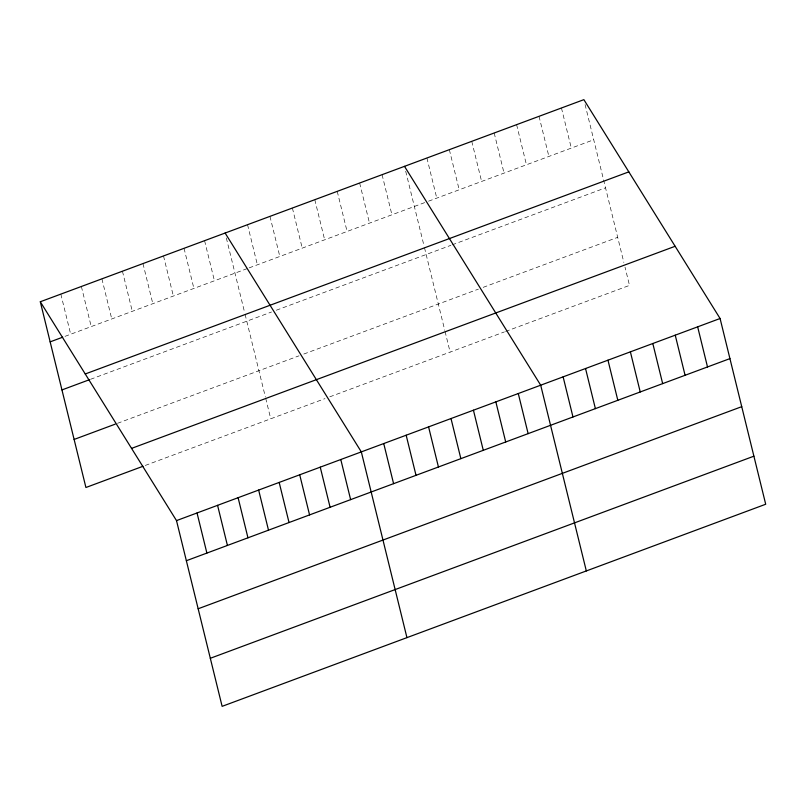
<?xml version="1.0" encoding="UTF-8"?>
<svg xmlns="http://www.w3.org/2000/svg" width="806" height="806" viewBox="0 0 806 806"><rect width="100%" height="100%" fill="white"/><g stroke="black" fill="none" stroke-linecap="round" stroke-linejoin="round"><path stroke-width="0.6" stroke-dasharray="4.03 3.02" d="M64.984 336.354L247.946 268.327M249.125 267.884L427.331 201.631M428.51 201.198L593.73 139.76M90.474 379.324L271.551 311.993M276.277 310.239L450.937 245.306M452.116 244.863L605.528 187.828M117.475 423.321L299.056 355.809M303.781 354.056L478.442 289.112M483.157 287.359L617.698 237.337M145.251 465.445L325.03 398.607M329.745 396.844L504.405 331.911M505.584 331.468L629.496 285.395L625.003 267.088M585.065 104.518L623.874 262.514M561.45 107.994L571.303 148.103M539.033 116.326L548.886 156.435M516.606 124.668L526.459 164.777M494.189 133L504.042 173.109M471.762 141.342L481.615 181.451M449.345 149.674L459.188 189.783M426.918 158.006L436.771 198.125M405.69 171.204L424.188 246.505M424.47 247.654L444.781 330.349M445.063 331.498L450.121 352.091M382.074 174.68L391.928 214.799M359.647 183.022L369.501 223.131M337.23 191.354L347.084 231.473M314.803 199.697L324.657 239.805M292.387 208.029L302.24 248.147M269.96 216.371L279.813 256.479M247.543 224.703L257.386 264.811M226.315 237.901L244.802 313.202M245.084 314.35L265.396 397.046M265.678 398.194L270.735 418.788M204.583 240.682L214.436 280.79M184.05 248.308L193.893 288.427M163.507 255.945L173.361 296.054M142.974 263.582L152.828 303.691M122.441 271.219L132.295 311.328M101.909 278.856L111.762 318.964M81.366 286.483L91.219 326.601M60.833 294.119L70.686 334.228"/><path stroke-width="1.21" d="M40.3 301.756L583.876 99.652L720.08 318.501L765.7 504.244L222.124 706.348L176.504 520.605L40.3 301.756L85.92 487.499L142.964 466.291M50.153 341.865L62.697 337.2M85.245 373.974L628.821 171.869M61.961 389.923L89.335 379.747M74.122 439.441L115.187 424.168M131.559 448.388L675.126 246.283M176.504 520.605L720.08 318.501M186.357 560.714L729.934 358.61M198.155 608.772L741.732 406.667M210.316 658.29L753.892 456.186M404.491 166.348L540.695 385.197L586.325 570.94M225.116 233.045L361.32 451.884L406.939 637.627M697.653 326.833L707.507 366.942M675.237 335.175L685.08 375.284M652.81 343.507L662.663 383.616M630.383 351.849L640.236 391.958M607.966 360.181L617.819 400.29M585.539 368.523L595.392 408.632M563.122 376.855L572.975 416.964M518.278 393.53L528.132 433.638M495.851 401.862L505.705 441.98M473.434 410.204L483.278 450.312M451.007 418.536L460.861 458.654M428.58 426.878L438.434 466.986M406.164 435.21L416.017 475.328M383.737 443.552L393.59 483.66M340.787 459.521L350.63 499.629M320.244 467.158L330.097 507.266M299.711 474.794L309.564 514.903M279.178 482.431L289.032 522.54M258.645 490.058L268.499 530.177M238.102 497.695L247.956 537.803M217.57 505.332L227.423 545.44M197.037 512.969L206.89 553.077"/></g></svg>
